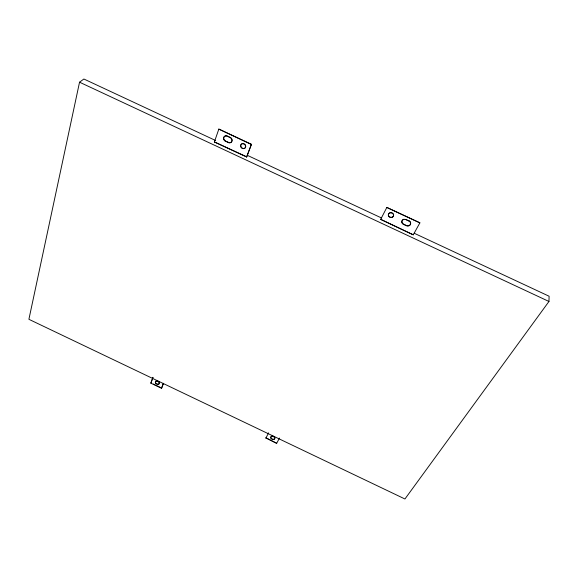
<?xml version="1.0" encoding="UTF-8"?>
<svg xmlns="http://www.w3.org/2000/svg" width="578" height="578" viewBox="0 0 578 578"><rect width="100%" height="100%" fill="white"/><g stroke="black" fill="none" stroke-linecap="round" stroke-linejoin="round"><path stroke-width="0.87" d="M215.522 140.476L83.882 79.013L79.54 82.199L28.9 319.302L404.932 498.987L548.963 301.47L549.1 296.225L414.195 233.237M419.881 222.848L386.834 207.437L419.881 222.848L413.27 234.827L380.656 219.351L413.27 234.827M408.87 220.941L406.117 219.654A3.049 2.673 13 0 0 402.086 220.745A3.049 2.673 13 0 0 403.545 224.394L406.283 225.673A3.049 2.673 12.6 0 0 410.322 224.589A3.049 2.673 12.6 0 0 408.87 220.941L406.117 219.654M406.283 225.673L406.348 225.463A3.049 2.673 12.5 0 0 410.387 224.38A3.049 2.673 12.5 0 0 408.935 220.731M403.545 224.394L403.617 224.185A3.049 2.673 12.9 0 1 401.876 221.547A3.049 2.673 12.9 0 1 403.863 219.243M214.38 141.942L218.845 129.089L251.444 144.29L246.633 157.006L214.38 141.942L246.763 156.826M163.473 383.272L161.544 388.279L150.836 383.163L152.867 377.55M153.004 377.333L150.836 383.163M246.633 157.006L251.444 144.29M161.544 388.279L163.336 383.496M276.674 443.319L265.967 437.914L276.674 443.319L279.485 438.052M265.866 438.153L268.611 432.857M380.577 219.561L386.834 207.437M229.48 137.015L227.306 136.242A3.035 2.623 43.9 0 0 223.715 137.513A3.035 2.623 43.9 0 0 225.536 141.307L228.375 142.398A3.035 2.63 43.6 0 0 232.11 140.432M228.231 142.571A3.035 2.63 43.6 0 0 231.829 141.299A3.035 2.63 43.6 0 0 230.022 137.506L230.16 137.333A3.035 2.63 43.6 0 1 232.053 139.695M225.536 141.307L225.673 141.133A3.035 2.623 43.9 0 1 223.859 137.34A3.035 2.623 43.9 0 1 227.45 136.068M218.845 129.089L251.314 144.471M227.306 136.242L230.022 137.506M225.673 141.133L228.375 142.398M403.617 224.185L406.348 225.463M247.406 155.359L381.494 217.964M79.54 82.199L548.963 301.47M153.271 384.038L161.674 388.062M393.156 213.723A2.659 2.341 15.1 0 1 391.479 217.314A2.659 2.341 15.1 0 1 388.459 214.228A2.659 2.341 15.1 0 1 392.686 213.246M243.41 143.604A2.652 2.312 41.8 0 1 245.534 147.311A2.652 2.312 41.8 0 1 241.517 147.556A2.652 2.312 41.8 0 1 242.139 143.684M274.861 438.218A2.102 1.488 23.4 0 1 271.689 438.716A2.102 1.488 23.4 0 1 271.992 436.108M272.498 436.087A2.102 1.488 23.4 0 1 273.539 436.361M274.008 436.643A2.102 1.488 23.4 0 1 274.839 437.806M159.304 383.416A2.095 1.474 30.9 0 1 157.072 383.987A2.095 1.474 30.9 0 1 155.482 381.877A2.095 1.474 30.9 0 1 157.433 380.938M157.939 381.119A2.095 1.474 30.9 0 1 159.311 382.6M240.65 146.335A2.652 2.312 41.8 0 0 244.754 148.257A2.652 2.312 41.8 0 0 243.923 143.994A2.652 2.312 41.8 0 0 240.65 146.335M388.784 216.418A2.659 2.348 15.2 0 0 393.329 216.295A2.659 2.348 15.2 0 0 390.692 212.805A2.659 2.348 15.2 0 0 388.784 216.418M271.198 438.608A2.102 1.488 23.4 0 0 274.644 438.825A2.102 1.488 23.4 0 0 272.404 436.325A2.102 1.488 23.4 0 0 271.198 438.608M155.59 383.084A2.095 1.474 30.9 0 0 158.972 383.965A2.095 1.474 30.9 0 0 157.303 381.155A2.095 1.474 30.9 0 0 155.59 383.084"/></g></svg>
